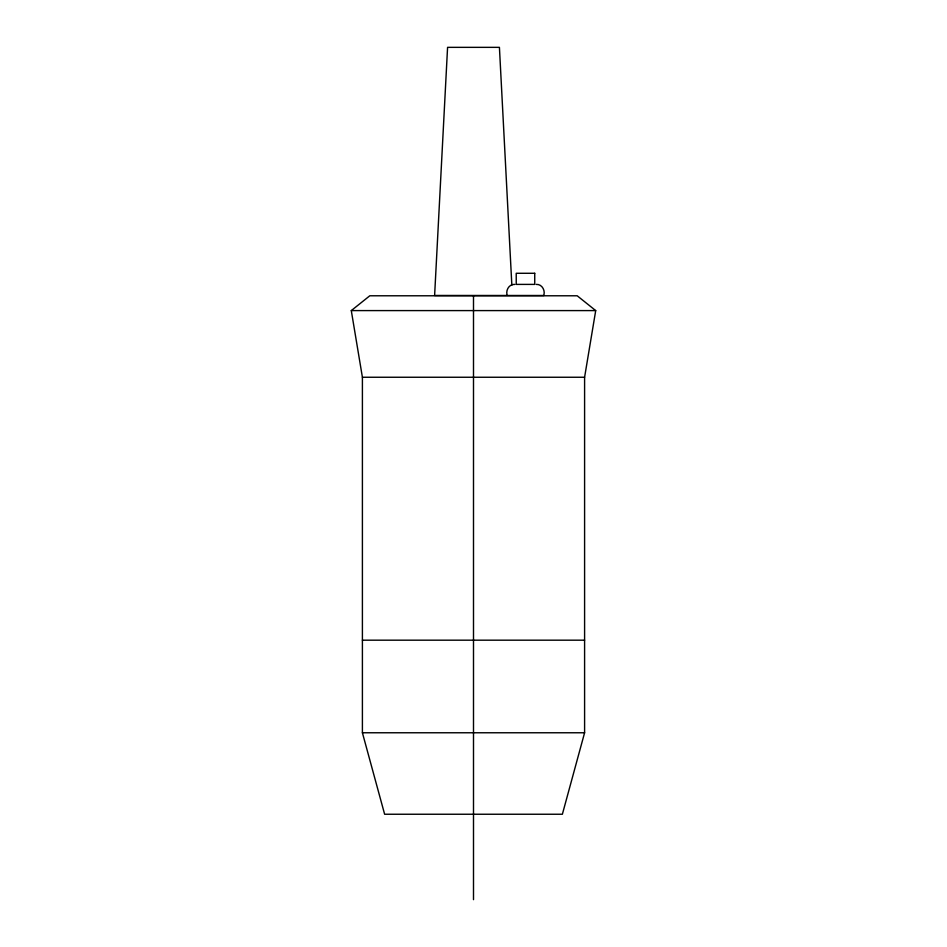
<?xml version="1.0" encoding="UTF-8"?>
<svg xmlns="http://www.w3.org/2000/svg" width="947" height="947" viewBox="0 0 947 947"><rect width="100%" height="100%" fill="white"/><g stroke="black" fill="none" stroke-linecap="round" stroke-linejoin="round"><path stroke-width="1.42" d="M584.595 377.249L595.71 310.592L577.197 295.784L369.803 295.784L351.29 310.592L362.405 377.249L362.405 732.765L384.624 814.242L562.376 814.242L584.595 732.765L584.595 377.249L362.405 377.249M514.848 284.396C509.462 283.922 505.828 289.652 506.965 294.588M536.262 284.396C541.589 284.017 545.117 289.711 544.004 294.588M544.004 295.5L434.614 295.464L447.576 47.35L499.424 47.35L511.842 285.13M351.29 310.592L595.71 310.592M362.405 640.184L584.595 640.184M362.405 732.765L584.595 732.765M473.5 295.784L473.5 899.65M534.735 273.281L534.735 284.396L516.245 284.396L516.222 273.281L534.712 273.281"/></g></svg>
